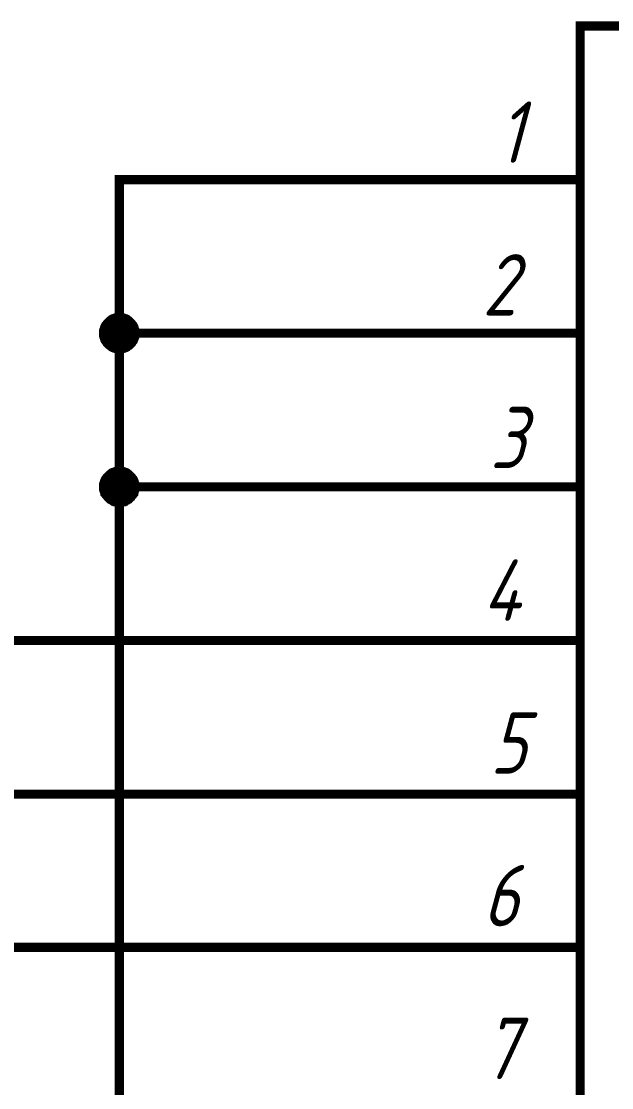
# Model space of a CAD drawing. Extents: x 260 to 1101, y 70 to 664.
# Drawn here: x 460.95 to 480.17, y 562.23 to 596.94 of the extents above; entities that cross this region are included whole.
import ezdxf

# ---------------------------------------------------------------- set-up
doc = ezdxf.new("R2010")
doc.units = 0
doc.header["$MEASUREMENT"] = 0
doc.layers.add('Sheet', color=255, linetype='CONTINUOUS')
doc.styles.add('GOST type A0', font='', dxfattribs={"oblique": 15, "height": 3.5})
doc.styles.get('GOST type A0').set_extended_font_data('GOST type A')

msp = doc.modelspace()

# ---------------------------------------------------------------- linework, layer by layer
at = {"layer": 'Sheet', "const_width": 0.3}
msp.add_lwpolyline([(479.142, 596.791), (506.627, 596.791), (506.627, 551.791), (479.142, 551.791), (479.142, 596.791)], close=True, dxfattribs=at)
at = {"layer": 'Sheet'}
for points, const_width in [([(476.642, 591.789), (464.142, 591.789), (464.142, 586.788), (476.642, 586.788)], 0.3), ([(479.142, 591.789), (476.642, 591.789)], 0.3), ([(414.157, 589.289), (449.158, 589.289), (449.158, 576.784), (476.642, 576.784)], 0.3), ([(463.63, 586.788), (463.63, 586.819), (463.63, 586.834), (463.63, 586.865), (463.645, 586.896), (463.645, 586.912), (463.661, 586.943), (463.661, 586.958), (463.676, 586.99), (463.676, 587.005), (463.692, 587.036), (463.707, 587.052), (463.723, 587.067), (463.738, 587.098), (463.754, 587.114), (463.77, 587.129), (463.785, 587.145), (463.801, 587.16), (463.816, 587.176), (463.832, 587.191), (463.863, 587.207), (463.878, 587.223), (463.894, 587.238), (463.925, 587.254), (463.94, 587.254), (463.971, 587.269), (463.987, 587.269), (464.018, 587.285), (464.034, 587.285), (464.065, 587.3), (464.096, 587.3), (464.111, 587.3), (464.142, 587.3)], 0.3), ([(463.63, 586.788), (463.63, 586.819), (463.63, 586.834), (463.63, 586.865), (463.645, 586.896), (463.645, 586.912), (463.661, 586.943), (463.661, 586.958), (463.676, 586.99), (463.676, 587.005), (463.692, 587.036), (463.707, 587.052), (463.723, 587.067), (463.738, 587.098), (463.754, 587.114), (463.77, 587.129), (463.785, 587.145), (463.801, 587.16), (463.816, 587.176), (463.832, 587.191), (463.863, 587.207), (463.878, 587.223), (463.894, 587.238), (463.925, 587.254), (463.94, 587.254), (463.971, 587.269), (463.987, 587.269), (464.018, 587.285), (464.034, 587.285), (464.065, 587.3), (464.096, 587.3), (464.111, 587.3), (464.142, 587.3)], 0.3), ([(463.63, 586.788), (463.63, 586.819), (463.63, 586.834), (463.63, 586.865), (463.645, 586.896), (463.645, 586.912), (463.661, 586.943), (463.661, 586.958), (463.676, 586.99), (463.676, 587.005), (463.692, 587.036), (463.707, 587.052), (463.723, 587.067), (463.738, 587.098), (463.754, 587.114), (463.77, 587.129), (463.785, 587.145), (463.801, 587.16), (463.816, 587.176), (463.832, 587.191), (463.863, 587.207), (463.878, 587.223), (463.894, 587.238), (463.925, 587.254), (463.94, 587.254), (463.971, 587.269), (463.987, 587.269), (464.018, 587.285), (464.034, 587.285), (464.065, 587.3), (464.096, 587.3), (464.111, 587.3), (464.142, 587.3)], 0.3), ([(463.63, 586.788), (463.63, 586.819), (463.63, 586.834), (463.63, 586.865), (463.645, 586.896), (463.645, 586.912), (463.661, 586.943), (463.661, 586.958), (463.676, 586.99), (463.676, 587.005), (463.692, 587.036), (463.707, 587.052), (463.723, 587.067), (463.738, 587.098), (463.754, 587.114), (463.77, 587.129), (463.785, 587.145), (463.801, 587.16), (463.816, 587.176), (463.832, 587.191), (463.863, 587.207), (463.878, 587.223), (463.894, 587.238), (463.925, 587.254), (463.94, 587.254), (463.971, 587.269), (463.987, 587.269), (464.018, 587.285), (464.034, 587.285), (464.065, 587.3), (464.096, 587.3), (464.111, 587.3), (464.142, 587.3)], 0.3), ([(464.142, 587.3), (464.142, 587.3)], 0.3), ([(464.142, 587.3), (464.173, 587.3), (464.189, 587.3), (464.22, 587.3), (464.251, 587.285), (464.266, 587.285), (464.298, 587.269), (464.313, 587.269), (464.344, 587.254), (464.36, 587.254), (464.391, 587.238), (464.406, 587.223), (464.422, 587.207), (464.453, 587.191), (464.468, 587.176), (464.484, 587.16), (464.499, 587.145), (464.515, 587.129), (464.53, 587.114), (464.546, 587.098), (464.561, 587.067), (464.577, 587.052), (464.593, 587.036), (464.608, 587.005), (464.608, 586.99), (464.624, 586.958), (464.624, 586.943), (464.639, 586.912), (464.639, 586.896), (464.655, 586.865), (464.655, 586.834), (464.655, 586.819), (464.655, 586.788)], 0.3), ([(464.142, 587.3), (464.142, 587.3)], 0.3), ([(464.142, 587.3), (464.173, 587.3), (464.189, 587.3), (464.22, 587.3), (464.251, 587.285), (464.266, 587.285), (464.298, 587.269), (464.313, 587.269), (464.344, 587.254), (464.36, 587.254), (464.391, 587.238), (464.406, 587.223), (464.422, 587.207), (464.453, 587.191), (464.468, 587.176), (464.484, 587.16), (464.499, 587.145), (464.515, 587.129), (464.53, 587.114), (464.546, 587.098), (464.561, 587.067), (464.577, 587.052), (464.593, 587.036), (464.608, 587.005), (464.608, 586.99), (464.624, 586.958), (464.624, 586.943), (464.639, 586.912), (464.639, 586.896), (464.655, 586.865), (464.655, 586.834), (464.655, 586.819), (464.655, 586.788)], 0.3), ([(464.142, 587.3), (464.142, 587.3)], 0.3), ([(464.142, 587.3), (464.173, 587.3), (464.189, 587.3), (464.22, 587.3), (464.251, 587.285), (464.266, 587.285), (464.298, 587.269), (464.313, 587.269), (464.344, 587.254), (464.36, 587.254), (464.391, 587.238), (464.406, 587.223), (464.422, 587.207), (464.453, 587.191), (464.468, 587.176), (464.484, 587.16), (464.499, 587.145), (464.515, 587.129), (464.53, 587.114), (464.546, 587.098), (464.561, 587.067), (464.577, 587.052), (464.593, 587.036), (464.608, 587.005), (464.608, 586.99), (464.624, 586.958), (464.624, 586.943), (464.639, 586.912), (464.639, 586.896), (464.655, 586.865), (464.655, 586.834), (464.655, 586.819), (464.655, 586.788)], 0.3), ([(464.142, 587.3), (464.142, 587.3)], 0.3), ([(464.142, 587.3), (464.173, 587.3), (464.189, 587.3), (464.22, 587.3), (464.251, 587.285), (464.266, 587.285), (464.298, 587.269), (464.313, 587.269), (464.344, 587.254), (464.36, 587.254), (464.391, 587.238), (464.406, 587.223), (464.422, 587.207), (464.453, 587.191), (464.468, 587.176), (464.484, 587.16), (464.499, 587.145), (464.515, 587.129), (464.53, 587.114), (464.546, 587.098), (464.561, 587.067), (464.577, 587.052), (464.593, 587.036), (464.608, 587.005), (464.608, 586.99), (464.624, 586.958), (464.624, 586.943), (464.639, 586.912), (464.639, 586.896), (464.655, 586.865), (464.655, 586.834), (464.655, 586.819), (464.655, 586.788)], 0.3), ([(463.63, 586.788), (463.63, 586.819), (463.63, 586.834), (463.63, 586.865), (463.645, 586.896), (463.645, 586.912), (463.661, 586.943), (463.661, 586.958), (463.676, 586.99), (463.676, 587.005), (463.692, 587.036), (463.707, 587.052), (463.723, 587.067), (463.738, 587.098), (463.754, 587.114), (463.77, 587.129), (463.785, 587.145), (463.801, 587.16), (463.816, 587.176), (463.832, 587.191), (463.863, 587.207), (463.878, 587.223), (463.894, 587.238), (463.925, 587.254), (463.94, 587.254), (463.971, 587.269), (463.987, 587.269), (464.018, 587.285), (464.034, 587.285), (464.065, 587.3), (464.096, 587.3), (464.111, 587.3), (464.142, 587.3)], 0.0991), ([(463.63, 586.788), (463.63, 586.819), (463.63, 586.834), (463.63, 586.865), (463.645, 586.896), (463.645, 586.912), (463.661, 586.943), (463.661, 586.958), (463.676, 586.99), (463.676, 587.005), (463.692, 587.036), (463.707, 587.052), (463.723, 587.067), (463.738, 587.098), (463.754, 587.114), (463.77, 587.129), (463.785, 587.145), (463.801, 587.16), (463.816, 587.176), (463.832, 587.191), (463.863, 587.207), (463.878, 587.223), (463.894, 587.238), (463.925, 587.254), (463.94, 587.254), (463.971, 587.269), (463.987, 587.269), (464.018, 587.285), (464.034, 587.285), (464.065, 587.3), (464.096, 587.3), (464.111, 587.3), (464.142, 587.3)], 0.0991), ([(463.63, 586.788), (463.63, 586.819), (463.63, 586.834), (463.63, 586.865), (463.645, 586.896), (463.645, 586.912), (463.661, 586.943), (463.661, 586.958), (463.676, 586.99), (463.676, 587.005), (463.692, 587.036), (463.707, 587.052), (463.723, 587.067), (463.738, 587.098), (463.754, 587.114), (463.77, 587.129), (463.785, 587.145), (463.801, 587.16), (463.816, 587.176), (463.832, 587.191), (463.863, 587.207), (463.878, 587.223), (463.894, 587.238), (463.925, 587.254), (463.94, 587.254), (463.971, 587.269), (463.987, 587.269), (464.018, 587.285), (464.034, 587.285), (464.065, 587.3), (464.096, 587.3), (464.111, 587.3), (464.142, 587.3)], 0.0991), ([(463.63, 586.788), (463.63, 586.819), (463.63, 586.834), (463.63, 586.865), (463.645, 586.896), (463.645, 586.912), (463.661, 586.943), (463.661, 586.958), (463.676, 586.99), (463.676, 587.005), (463.692, 587.036), (463.707, 587.052), (463.723, 587.067), (463.738, 587.098), (463.754, 587.114), (463.77, 587.129), (463.785, 587.145), (463.801, 587.16), (463.816, 587.176), (463.832, 587.191), (463.863, 587.207), (463.878, 587.223), (463.894, 587.238), (463.925, 587.254), (463.94, 587.254), (463.971, 587.269), (463.987, 587.269), (464.018, 587.285), (464.034, 587.285), (464.065, 587.3), (464.096, 587.3), (464.111, 587.3), (464.142, 587.3)], 0.0991), ([(464.142, 587.3), (464.142, 587.3)], 0.0991), ([(464.142, 587.3), (464.173, 587.3), (464.189, 587.3), (464.22, 587.3), (464.251, 587.285), (464.266, 587.285), (464.298, 587.269), (464.313, 587.269), (464.344, 587.254), (464.36, 587.254), (464.391, 587.238), (464.406, 587.223), (464.422, 587.207), (464.453, 587.191), (464.468, 587.176), (464.484, 587.16), (464.499, 587.145), (464.515, 587.129), (464.53, 587.114), (464.546, 587.098), (464.561, 587.067), (464.577, 587.052), (464.593, 587.036), (464.608, 587.005), (464.608, 586.99), (464.624, 586.958), (464.624, 586.943), (464.639, 586.912), (464.639, 586.896), (464.655, 586.865), (464.655, 586.834), (464.655, 586.819), (464.655, 586.788)], 0.0991), ([(464.142, 587.3), (464.142, 587.3)], 0.0991), ([(464.142, 587.3), (464.173, 587.3), (464.189, 587.3), (464.22, 587.3), (464.251, 587.285), (464.266, 587.285), (464.298, 587.269), (464.313, 587.269), (464.344, 587.254), (464.36, 587.254), (464.391, 587.238), (464.406, 587.223), (464.422, 587.207), (464.453, 587.191), (464.468, 587.176), (464.484, 587.16), (464.499, 587.145), (464.515, 587.129), (464.53, 587.114), (464.546, 587.098), (464.561, 587.067), (464.577, 587.052), (464.593, 587.036), (464.608, 587.005), (464.608, 586.99), (464.624, 586.958), (464.624, 586.943), (464.639, 586.912), (464.639, 586.896), (464.655, 586.865), (464.655, 586.834), (464.655, 586.819), (464.655, 586.788)], 0.0991), ([(464.142, 587.3), (464.142, 587.3)], 0.0991), ([(464.142, 587.3), (464.173, 587.3), (464.189, 587.3), (464.22, 587.3), (464.251, 587.285), (464.266, 587.285), (464.298, 587.269), (464.313, 587.269), (464.344, 587.254), (464.36, 587.254), (464.391, 587.238), (464.406, 587.223), (464.422, 587.207), (464.453, 587.191), (464.468, 587.176), (464.484, 587.16), (464.499, 587.145), (464.515, 587.129), (464.53, 587.114), (464.546, 587.098), (464.561, 587.067), (464.577, 587.052), (464.593, 587.036), (464.608, 587.005), (464.608, 586.99), (464.624, 586.958), (464.624, 586.943), (464.639, 586.912), (464.639, 586.896), (464.655, 586.865), (464.655, 586.834), (464.655, 586.819), (464.655, 586.788)], 0.0991), ([(464.142, 587.3), (464.142, 587.3)], 0.0991), ([(464.142, 587.3), (464.173, 587.3), (464.189, 587.3), (464.22, 587.3), (464.251, 587.285), (464.266, 587.285), (464.298, 587.269), (464.313, 587.269), (464.344, 587.254), (464.36, 587.254), (464.391, 587.238), (464.406, 587.223), (464.422, 587.207), (464.453, 587.191), (464.468, 587.176), (464.484, 587.16), (464.499, 587.145), (464.515, 587.129), (464.53, 587.114), (464.546, 587.098), (464.561, 587.067), (464.577, 587.052), (464.593, 587.036), (464.608, 587.005), (464.608, 586.99), (464.624, 586.958), (464.624, 586.943), (464.639, 586.912), (464.639, 586.896), (464.655, 586.865), (464.655, 586.834), (464.655, 586.819), (464.655, 586.788)], 0.0991), ([(464.142, 586.275), (464.111, 586.275), (464.096, 586.275), (464.065, 586.275), (464.034, 586.291), (464.018, 586.291), (463.987, 586.306), (463.971, 586.306), (463.94, 586.322), (463.925, 586.322), (463.894, 586.337), (463.878, 586.353), (463.863, 586.368), (463.832, 586.384), (463.816, 586.399), (463.801, 586.415), (463.785, 586.43), (463.77, 586.446), (463.754, 586.461), (463.738, 586.477), (463.723, 586.508), (463.707, 586.524), (463.692, 586.539), (463.676, 586.57), (463.676, 586.586), (463.661, 586.617), (463.661, 586.632), (463.645, 586.663), (463.645, 586.679), (463.63, 586.71), (463.63, 586.741), (463.63, 586.757), (463.63, 586.788)], 0.3), ([(463.63, 586.788), (463.63, 586.788)], 0.3), ([(464.142, 586.275), (464.111, 586.275), (464.096, 586.275), (464.065, 586.275), (464.034, 586.291), (464.018, 586.291), (463.987, 586.306), (463.971, 586.306), (463.94, 586.322), (463.925, 586.322), (463.894, 586.337), (463.878, 586.353), (463.863, 586.368), (463.832, 586.384), (463.816, 586.399), (463.801, 586.415), (463.785, 586.43), (463.77, 586.446), (463.754, 586.461), (463.738, 586.477), (463.723, 586.508), (463.707, 586.524), (463.692, 586.539), (463.676, 586.57), (463.676, 586.586), (463.661, 586.617), (463.661, 586.632), (463.645, 586.663), (463.645, 586.679), (463.63, 586.71), (463.63, 586.741), (463.63, 586.757), (463.63, 586.788)], 0.3), ([(463.63, 586.788), (463.63, 586.788)], 0.3), ([(464.142, 586.275), (464.111, 586.275), (464.096, 586.275), (464.065, 586.275), (464.034, 586.291), (464.018, 586.291), (463.987, 586.306), (463.971, 586.306), (463.94, 586.322), (463.925, 586.322), (463.894, 586.337), (463.878, 586.353), (463.863, 586.368), (463.832, 586.384), (463.816, 586.399), (463.801, 586.415), (463.785, 586.43), (463.77, 586.446), (463.754, 586.461), (463.738, 586.477), (463.723, 586.508), (463.707, 586.524), (463.692, 586.539), (463.676, 586.57), (463.676, 586.586), (463.661, 586.617), (463.661, 586.632), (463.645, 586.663), (463.645, 586.679), (463.63, 586.71), (463.63, 586.741), (463.63, 586.757), (463.63, 586.788)], 0.3), ([(463.63, 586.788), (463.63, 586.788)], 0.3), ([(464.142, 586.275), (464.111, 586.275), (464.096, 586.275), (464.065, 586.275), (464.034, 586.291), (464.018, 586.291), (463.987, 586.306), (463.971, 586.306), (463.94, 586.322), (463.925, 586.322), (463.894, 586.337), (463.878, 586.353), (463.863, 586.368), (463.832, 586.384), (463.816, 586.399), (463.801, 586.415), (463.785, 586.43), (463.77, 586.446), (463.754, 586.461), (463.738, 586.477), (463.723, 586.508), (463.707, 586.524), (463.692, 586.539), (463.676, 586.57), (463.676, 586.586), (463.661, 586.617), (463.661, 586.632), (463.645, 586.663), (463.645, 586.679), (463.63, 586.71), (463.63, 586.741), (463.63, 586.757), (463.63, 586.788)], 0.3), ([(463.63, 586.788), (463.63, 586.788)], 0.3), ([(464.142, 586.275), (464.111, 586.275), (464.096, 586.275), (464.065, 586.275), (464.034, 586.291), (464.018, 586.291), (463.987, 586.306), (463.971, 586.306), (463.94, 586.322), (463.925, 586.322), (463.894, 586.337), (463.878, 586.353), (463.863, 586.368), (463.832, 586.384), (463.816, 586.399), (463.801, 586.415), (463.785, 586.43), (463.77, 586.446), (463.754, 586.461), (463.738, 586.477), (463.723, 586.508), (463.707, 586.524), (463.692, 586.539), (463.676, 586.57), (463.676, 586.586), (463.661, 586.617), (463.661, 586.632), (463.645, 586.663), (463.645, 586.679), (463.63, 586.71), (463.63, 586.741), (463.63, 586.757), (463.63, 586.788)], 0.0991), ([(463.63, 586.788), (463.63, 586.788)], 0.0991), ([(464.142, 586.275), (464.111, 586.275), (464.096, 586.275), (464.065, 586.275), (464.034, 586.291), (464.018, 586.291), (463.987, 586.306), (463.971, 586.306), (463.94, 586.322), (463.925, 586.322), (463.894, 586.337), (463.878, 586.353), (463.863, 586.368), (463.832, 586.384), (463.816, 586.399), (463.801, 586.415), (463.785, 586.43), (463.77, 586.446), (463.754, 586.461), (463.738, 586.477), (463.723, 586.508), (463.707, 586.524), (463.692, 586.539), (463.676, 586.57), (463.676, 586.586), (463.661, 586.617), (463.661, 586.632), (463.645, 586.663), (463.645, 586.679), (463.63, 586.71), (463.63, 586.741), (463.63, 586.757), (463.63, 586.788)], 0.0991), ([(463.63, 586.788), (463.63, 586.788)], 0.0991), ([(464.142, 586.275), (464.111, 586.275), (464.096, 586.275), (464.065, 586.275), (464.034, 586.291), (464.018, 586.291), (463.987, 586.306), (463.971, 586.306), (463.94, 586.322), (463.925, 586.322), (463.894, 586.337), (463.878, 586.353), (463.863, 586.368), (463.832, 586.384), (463.816, 586.399), (463.801, 586.415), (463.785, 586.43), (463.77, 586.446), (463.754, 586.461), (463.738, 586.477), (463.723, 586.508), (463.707, 586.524), (463.692, 586.539), (463.676, 586.57), (463.676, 586.586), (463.661, 586.617), (463.661, 586.632), (463.645, 586.663), (463.645, 586.679), (463.63, 586.71), (463.63, 586.741), (463.63, 586.757), (463.63, 586.788)], 0.0991), ([(463.63, 586.788), (463.63, 586.788)], 0.0991), ([(464.142, 586.275), (464.111, 586.275), (464.096, 586.275), (464.065, 586.275), (464.034, 586.291), (464.018, 586.291), (463.987, 586.306), (463.971, 586.306), (463.94, 586.322), (463.925, 586.322), (463.894, 586.337), (463.878, 586.353), (463.863, 586.368), (463.832, 586.384), (463.816, 586.399), (463.801, 586.415), (463.785, 586.43), (463.77, 586.446), (463.754, 586.461), (463.738, 586.477), (463.723, 586.508), (463.707, 586.524), (463.692, 586.539), (463.676, 586.57), (463.676, 586.586), (463.661, 586.617), (463.661, 586.632), (463.645, 586.663), (463.645, 586.679), (463.63, 586.71), (463.63, 586.741), (463.63, 586.757), (463.63, 586.788)], 0.0991), ([(463.63, 586.788), (463.63, 586.788)], 0.0991), ([(464.655, 586.788), (464.655, 586.757), (464.655, 586.741), (464.655, 586.71), (464.639, 586.679), (464.639, 586.663), (464.624, 586.632), (464.624, 586.617), (464.608, 586.586), (464.608, 586.57), (464.593, 586.539), (464.577, 586.524), (464.561, 586.508), (464.546, 586.477), (464.53, 586.461), (464.515, 586.446), (464.499, 586.43), (464.484, 586.415), (464.468, 586.399), (464.453, 586.384), (464.422, 586.368), (464.406, 586.353), (464.391, 586.337), (464.36, 586.322), (464.344, 586.322), (464.313, 586.306), (464.298, 586.306), (464.266, 586.291), (464.251, 586.291), (464.22, 586.275), (464.189, 586.275), (464.173, 586.275), (464.142, 586.275)], 0.3), ([(464.142, 581.786), (464.142, 586.788)], 0.3), ([(464.655, 586.788), (464.655, 586.757), (464.655, 586.741), (464.655, 586.71), (464.639, 586.679), (464.639, 586.663), (464.624, 586.632), (464.624, 586.617), (464.608, 586.586), (464.608, 586.57), (464.593, 586.539), (464.577, 586.524), (464.561, 586.508), (464.546, 586.477), (464.53, 586.461), (464.515, 586.446), (464.499, 586.43), (464.484, 586.415), (464.468, 586.399), (464.453, 586.384), (464.422, 586.368), (464.406, 586.353), (464.391, 586.337), (464.36, 586.322), (464.344, 586.322), (464.313, 586.306), (464.298, 586.306), (464.266, 586.291), (464.251, 586.291), (464.22, 586.275), (464.189, 586.275), (464.173, 586.275), (464.142, 586.275)], 0.3), ([(464.655, 586.788), (464.655, 586.757), (464.655, 586.741), (464.655, 586.71), (464.639, 586.679), (464.639, 586.663), (464.624, 586.632), (464.624, 586.617), (464.608, 586.586), (464.608, 586.57), (464.593, 586.539), (464.577, 586.524), (464.561, 586.508), (464.546, 586.477), (464.53, 586.461), (464.515, 586.446), (464.499, 586.43), (464.484, 586.415), (464.468, 586.399), (464.453, 586.384), (464.422, 586.368), (464.406, 586.353), (464.391, 586.337), (464.36, 586.322), (464.344, 586.322), (464.313, 586.306), (464.298, 586.306), (464.266, 586.291), (464.251, 586.291), (464.22, 586.275), (464.189, 586.275), (464.173, 586.275), (464.142, 586.275)], 0.3), ([(464.655, 586.788), (464.655, 586.757), (464.655, 586.741), (464.655, 586.71), (464.639, 586.679), (464.639, 586.663), (464.624, 586.632), (464.624, 586.617), (464.608, 586.586), (464.608, 586.57), (464.593, 586.539), (464.577, 586.524), (464.561, 586.508), (464.546, 586.477), (464.53, 586.461), (464.515, 586.446), (464.499, 586.43), (464.484, 586.415), (464.468, 586.399), (464.453, 586.384), (464.422, 586.368), (464.406, 586.353), (464.391, 586.337), (464.36, 586.322), (464.344, 586.322), (464.313, 586.306), (464.298, 586.306), (464.266, 586.291), (464.251, 586.291), (464.22, 586.275), (464.189, 586.275), (464.173, 586.275), (464.142, 586.275)], 0.3), ([(464.655, 586.788), (464.655, 586.757), (464.655, 586.741), (464.655, 586.71), (464.639, 586.679), (464.639, 586.663), (464.624, 586.632), (464.624, 586.617), (464.608, 586.586), (464.608, 586.57), (464.593, 586.539), (464.577, 586.524), (464.561, 586.508), (464.546, 586.477), (464.53, 586.461), (464.515, 586.446), (464.499, 586.43), (464.484, 586.415), (464.468, 586.399), (464.453, 586.384), (464.422, 586.368), (464.406, 586.353), (464.391, 586.337), (464.36, 586.322), (464.344, 586.322), (464.313, 586.306), (464.298, 586.306), (464.266, 586.291), (464.251, 586.291), (464.22, 586.275), (464.189, 586.275), (464.173, 586.275), (464.142, 586.275)], 0.0991), ([(464.655, 586.788), (464.655, 586.757), (464.655, 586.741), (464.655, 586.71), (464.639, 586.679), (464.639, 586.663), (464.624, 586.632), (464.624, 586.617), (464.608, 586.586), (464.608, 586.57), (464.593, 586.539), (464.577, 586.524), (464.561, 586.508), (464.546, 586.477), (464.53, 586.461), (464.515, 586.446), (464.499, 586.43), (464.484, 586.415), (464.468, 586.399), (464.453, 586.384), (464.422, 586.368), (464.406, 586.353), (464.391, 586.337), (464.36, 586.322), (464.344, 586.322), (464.313, 586.306), (464.298, 586.306), (464.266, 586.291), (464.251, 586.291), (464.22, 586.275), (464.189, 586.275), (464.173, 586.275), (464.142, 586.275)], 0.0991), ([(464.655, 586.788), (464.655, 586.757), (464.655, 586.741), (464.655, 586.71), (464.639, 586.679), (464.639, 586.663), (464.624, 586.632), (464.624, 586.617), (464.608, 586.586), (464.608, 586.57), (464.593, 586.539), (464.577, 586.524), (464.561, 586.508), (464.546, 586.477), (464.53, 586.461), (464.515, 586.446), (464.499, 586.43), (464.484, 586.415), (464.468, 586.399), (464.453, 586.384), (464.422, 586.368), (464.406, 586.353), (464.391, 586.337), (464.36, 586.322), (464.344, 586.322), (464.313, 586.306), (464.298, 586.306), (464.266, 586.291), (464.251, 586.291), (464.22, 586.275), (464.189, 586.275), (464.173, 586.275), (464.142, 586.275)], 0.0991), ([(464.655, 586.788), (464.655, 586.757), (464.655, 586.741), (464.655, 586.71), (464.639, 586.679), (464.639, 586.663), (464.624, 586.632), (464.624, 586.617), (464.608, 586.586), (464.608, 586.57), (464.593, 586.539), (464.577, 586.524), (464.561, 586.508), (464.546, 586.477), (464.53, 586.461), (464.515, 586.446), (464.499, 586.43), (464.484, 586.415), (464.468, 586.399), (464.453, 586.384), (464.422, 586.368), (464.406, 586.353), (464.391, 586.337), (464.36, 586.322), (464.344, 586.322), (464.313, 586.306), (464.298, 586.306), (464.266, 586.291), (464.251, 586.291), (464.22, 586.275), (464.189, 586.275), (464.173, 586.275), (464.142, 586.275)], 0.0991), ([(464.655, 586.788), (464.655, 586.788), (464.655, 586.788), (464.655, 586.788), (464.655, 586.788), (464.655, 586.788), (464.655, 586.788), (464.655, 586.788), (464.655, 586.788), (464.655, 586.788), (464.655, 586.788), (464.655, 586.788), (464.655, 586.788), (464.655, 586.788), (464.655, 586.788), (464.655, 586.788), (464.655, 586.788), (464.655, 586.788), (464.655, 586.788), (464.655, 586.788), (464.655, 586.788), (464.655, 586.788), (464.655, 586.788), (464.655, 586.788), (464.655, 586.788), (464.655, 586.788), (464.655, 586.788), (464.655, 586.788), (464.655, 586.788), (464.655, 586.788), (464.655, 586.788), (464.655, 586.788), (464.655, 586.788)], 0.3), ([(464.655, 586.788), (464.655, 586.788)], 0.3), ([(464.655, 586.788), (464.655, 586.788), (464.655, 586.788), (464.655, 586.788), (464.655, 586.788), (464.655, 586.788), (464.655, 586.788), (464.655, 586.788), (464.655, 586.788), (464.655, 586.788), (464.655, 586.788), (464.655, 586.788), (464.655, 586.788), (464.655, 586.788), (464.655, 586.788), (464.655, 586.788), (464.655, 586.788), (464.655, 586.788), (464.655, 586.788), (464.655, 586.788), (464.655, 586.788), (464.655, 586.788), (464.655, 586.788), (464.655, 586.788), (464.655, 586.788), (464.655, 586.788), (464.655, 586.788), (464.655, 586.788), (464.655, 586.788), (464.655, 586.788), (464.655, 586.788), (464.655, 586.788), (464.655, 586.788)], 0.3), ([(464.655, 586.788), (464.655, 586.788)], 0.3), ([(464.655, 586.788), (464.655, 586.788), (464.655, 586.788), (464.655, 586.788), (464.655, 586.788), (464.655, 586.788), (464.655, 586.788), (464.655, 586.788), (464.655, 586.788), (464.655, 586.788), (464.655, 586.788), (464.655, 586.788), (464.655, 586.788), (464.655, 586.788), (464.655, 586.788), (464.655, 586.788), (464.655, 586.788), (464.655, 586.788), (464.655, 586.788), (464.655, 586.788), (464.655, 586.788), (464.655, 586.788), (464.655, 586.788), (464.655, 586.788), (464.655, 586.788), (464.655, 586.788), (464.655, 586.788), (464.655, 586.788), (464.655, 586.788), (464.655, 586.788), (464.655, 586.788), (464.655, 586.788), (464.655, 586.788)], 0.3), ([(464.655, 586.788), (464.655, 586.788)], 0.3), ([(464.655, 586.788), (464.655, 586.788), (464.655, 586.788), (464.655, 586.788), (464.655, 586.788), (464.655, 586.788), (464.655, 586.788), (464.655, 586.788), (464.655, 586.788), (464.655, 586.788), (464.655, 586.788), (464.655, 586.788), (464.655, 586.788), (464.655, 586.788), (464.655, 586.788), (464.655, 586.788), (464.655, 586.788), (464.655, 586.788), (464.655, 586.788), (464.655, 586.788), (464.655, 586.788), (464.655, 586.788), (464.655, 586.788), (464.655, 586.788), (464.655, 586.788), (464.655, 586.788), (464.655, 586.788), (464.655, 586.788), (464.655, 586.788), (464.655, 586.788), (464.655, 586.788), (464.655, 586.788), (464.655, 586.788)], 0.3), ([(464.655, 586.788), (464.655, 586.788)], 0.3), ([(464.655, 586.788), (464.655, 586.788), (464.655, 586.788), (464.655, 586.788), (464.655, 586.788), (464.655, 586.788), (464.655, 586.788), (464.655, 586.788), (464.655, 586.788), (464.655, 586.788), (464.655, 586.788), (464.655, 586.788), (464.655, 586.788), (464.655, 586.788), (464.655, 586.788), (464.655, 586.788), (464.655, 586.788), (464.655, 586.788), (464.655, 586.788), (464.655, 586.788), (464.655, 586.788), (464.655, 586.788), (464.655, 586.788), (464.655, 586.788), (464.655, 586.788), (464.655, 586.788), (464.655, 586.788), (464.655, 586.788), (464.655, 586.788), (464.655, 586.788), (464.655, 586.788), (464.655, 586.788), (464.655, 586.788)], 0.0991), ([(464.655, 586.788), (464.655, 586.788)], 0.0991), ([(464.655, 586.788), (464.655, 586.788), (464.655, 586.788), (464.655, 586.788), (464.655, 586.788), (464.655, 586.788), (464.655, 586.788), (464.655, 586.788), (464.655, 586.788), (464.655, 586.788), (464.655, 586.788), (464.655, 586.788), (464.655, 586.788), (464.655, 586.788), (464.655, 586.788), (464.655, 586.788), (464.655, 586.788), (464.655, 586.788), (464.655, 586.788), (464.655, 586.788), (464.655, 586.788), (464.655, 586.788), (464.655, 586.788), (464.655, 586.788), (464.655, 586.788), (464.655, 586.788), (464.655, 586.788), (464.655, 586.788), (464.655, 586.788), (464.655, 586.788), (464.655, 586.788), (464.655, 586.788), (464.655, 586.788)], 0.0991), ([(464.655, 586.788), (464.655, 586.788)], 0.0991), ([(464.655, 586.788), (464.655, 586.788), (464.655, 586.788), (464.655, 586.788), (464.655, 586.788), (464.655, 586.788), (464.655, 586.788), (464.655, 586.788), (464.655, 586.788), (464.655, 586.788), (464.655, 586.788), (464.655, 586.788), (464.655, 586.788), (464.655, 586.788), (464.655, 586.788), (464.655, 586.788), (464.655, 586.788), (464.655, 586.788), (464.655, 586.788), (464.655, 586.788), (464.655, 586.788), (464.655, 586.788), (464.655, 586.788), (464.655, 586.788), (464.655, 586.788), (464.655, 586.788), (464.655, 586.788), (464.655, 586.788), (464.655, 586.788), (464.655, 586.788), (464.655, 586.788), (464.655, 586.788), (464.655, 586.788)], 0.0991), ([(464.655, 586.788), (464.655, 586.788)], 0.0991), ([(464.655, 586.788), (464.655, 586.788), (464.655, 586.788), (464.655, 586.788), (464.655, 586.788), (464.655, 586.788), (464.655, 586.788), (464.655, 586.788), (464.655, 586.788), (464.655, 586.788), (464.655, 586.788), (464.655, 586.788), (464.655, 586.788), (464.655, 586.788), (464.655, 586.788), (464.655, 586.788), (464.655, 586.788), (464.655, 586.788), (464.655, 586.788), (464.655, 586.788), (464.655, 586.788), (464.655, 586.788), (464.655, 586.788), (464.655, 586.788), (464.655, 586.788), (464.655, 586.788), (464.655, 586.788), (464.655, 586.788), (464.655, 586.788), (464.655, 586.788), (464.655, 586.788), (464.655, 586.788), (464.655, 586.788)], 0.0991), ([(464.655, 586.788), (464.655, 586.788)], 0.0991), ([(479.142, 586.788), (476.642, 586.788)], 0.3), ([(414.157, 584.287), (444.158, 584.287), (444.158, 571.782), (476.642, 571.782)], 0.3), ([(463.63, 581.786), (463.63, 581.817), (463.63, 581.832), (463.63, 581.864), (463.645, 581.895), (463.645, 581.91), (463.661, 581.941), (463.661, 581.957), (463.676, 581.988), (463.676, 582.003), (463.692, 582.034), (463.707, 582.05), (463.723, 582.065), (463.738, 582.097), (463.754, 582.112), (463.77, 582.128), (463.785, 582.143), (463.801, 582.159), (463.816, 582.174), (463.832, 582.19), (463.863, 582.205), (463.878, 582.221), (463.894, 582.236), (463.925, 582.252), (463.94, 582.252), (463.971, 582.267), (463.987, 582.267), (464.018, 582.283), (464.034, 582.283), (464.065, 582.298), (464.096, 582.298), (464.111, 582.298), (464.142, 582.298)], 0.3), ([(463.63, 581.786), (463.63, 581.817), (463.63, 581.832), (463.63, 581.864), (463.645, 581.895), (463.645, 581.91), (463.661, 581.941), (463.661, 581.957), (463.676, 581.988), (463.676, 582.003), (463.692, 582.034), (463.707, 582.05), (463.723, 582.065), (463.738, 582.097), (463.754, 582.112), (463.77, 582.128), (463.785, 582.143), (463.801, 582.159), (463.816, 582.174), (463.832, 582.19), (463.863, 582.205), (463.878, 582.221), (463.894, 582.236), (463.925, 582.252), (463.94, 582.252), (463.971, 582.267), (463.987, 582.267), (464.018, 582.283), (464.034, 582.283), (464.065, 582.298), (464.096, 582.298), (464.111, 582.298), (464.142, 582.298)], 0.3), ([(463.63, 581.786), (463.63, 581.817), (463.63, 581.832), (463.63, 581.864), (463.645, 581.895), (463.645, 581.91), (463.661, 581.941), (463.661, 581.957), (463.676, 581.988), (463.676, 582.003), (463.692, 582.034), (463.707, 582.05), (463.723, 582.065), (463.738, 582.097), (463.754, 582.112), (463.77, 582.128), (463.785, 582.143), (463.801, 582.159), (463.816, 582.174), (463.832, 582.19), (463.863, 582.205), (463.878, 582.221), (463.894, 582.236), (463.925, 582.252), (463.94, 582.252), (463.971, 582.267), (463.987, 582.267), (464.018, 582.283), (464.034, 582.283), (464.065, 582.298), (464.096, 582.298), (464.111, 582.298), (464.142, 582.298)], 0.3), ([(463.63, 581.786), (463.63, 581.817), (463.63, 581.832), (463.63, 581.864), (463.645, 581.895), (463.645, 581.91), (463.661, 581.941), (463.661, 581.957), (463.676, 581.988), (463.676, 582.003), (463.692, 582.034), (463.707, 582.05), (463.723, 582.065), (463.738, 582.097), (463.754, 582.112), (463.77, 582.128), (463.785, 582.143), (463.801, 582.159), (463.816, 582.174), (463.832, 582.19), (463.863, 582.205), (463.878, 582.221), (463.894, 582.236), (463.925, 582.252), (463.94, 582.252), (463.971, 582.267), (463.987, 582.267), (464.018, 582.283), (464.034, 582.283), (464.065, 582.298), (464.096, 582.298), (464.111, 582.298), (464.142, 582.298)], 0.3), ([(463.63, 581.786), (463.63, 581.817), (463.63, 581.832), (463.63, 581.864), (463.645, 581.895), (463.645, 581.91), (463.661, 581.941), (463.661, 581.957), (463.676, 581.988), (463.676, 582.003), (463.692, 582.034), (463.707, 582.05), (463.723, 582.065), (463.738, 582.097), (463.754, 582.112), (463.77, 582.128), (463.785, 582.143), (463.801, 582.159), (463.816, 582.174), (463.832, 582.19), (463.863, 582.205), (463.878, 582.221), (463.894, 582.236), (463.925, 582.252), (463.94, 582.252), (463.971, 582.267), (463.987, 582.267), (464.018, 582.283), (464.034, 582.283), (464.065, 582.298), (464.096, 582.298), (464.111, 582.298), (464.142, 582.298)], 0.0991), ([(463.63, 581.786), (463.63, 581.817), (463.63, 581.832), (463.63, 581.864), (463.645, 581.895), (463.645, 581.91), (463.661, 581.941), (463.661, 581.957), (463.676, 581.988), (463.676, 582.003), (463.692, 582.034), (463.707, 582.05), (463.723, 582.065), (463.738, 582.097), (463.754, 582.112), (463.77, 582.128), (463.785, 582.143), (463.801, 582.159), (463.816, 582.174), (463.832, 582.19), (463.863, 582.205), (463.878, 582.221), (463.894, 582.236), (463.925, 582.252), (463.94, 582.252), (463.971, 582.267), (463.987, 582.267), (464.018, 582.283), (464.034, 582.283), (464.065, 582.298), (464.096, 582.298), (464.111, 582.298), (464.142, 582.298)], 0.0991), ([(463.63, 581.786), (463.63, 581.817), (463.63, 581.832), (463.63, 581.864), (463.645, 581.895), (463.645, 581.91), (463.661, 581.941), (463.661, 581.957), (463.676, 581.988), (463.676, 582.003), (463.692, 582.034), (463.707, 582.05), (463.723, 582.065), (463.738, 582.097), (463.754, 582.112), (463.77, 582.128), (463.785, 582.143), (463.801, 582.159), (463.816, 582.174), (463.832, 582.19), (463.863, 582.205), (463.878, 582.221), (463.894, 582.236), (463.925, 582.252), (463.94, 582.252), (463.971, 582.267), (463.987, 582.267), (464.018, 582.283), (464.034, 582.283), (464.065, 582.298), (464.096, 582.298), (464.111, 582.298), (464.142, 582.298)], 0.0991), ([(463.63, 581.786), (463.63, 581.817), (463.63, 581.832), (463.63, 581.864), (463.645, 581.895), (463.645, 581.91), (463.661, 581.941), (463.661, 581.957), (463.676, 581.988), (463.676, 582.003), (463.692, 582.034), (463.707, 582.05), (463.723, 582.065), (463.738, 582.097), (463.754, 582.112), (463.77, 582.128), (463.785, 582.143), (463.801, 582.159), (463.816, 582.174), (463.832, 582.19), (463.863, 582.205), (463.878, 582.221), (463.894, 582.236), (463.925, 582.252), (463.94, 582.252), (463.971, 582.267), (463.987, 582.267), (464.018, 582.283), (464.034, 582.283), (464.065, 582.298), (464.096, 582.298), (464.111, 582.298), (464.142, 582.298)], 0.0991), ([(464.142, 582.298), (464.142, 582.298)], 0.3), ([(464.142, 582.298), (464.173, 582.298), (464.189, 582.298), (464.22, 582.298), (464.251, 582.283), (464.266, 582.283), (464.298, 582.267), (464.313, 582.267), (464.344, 582.252), (464.36, 582.252), (464.391, 582.236), (464.406, 582.221), (464.422, 582.205), (464.453, 582.19), (464.468, 582.174), (464.484, 582.159), (464.499, 582.143), (464.515, 582.128), (464.53, 582.112), (464.546, 582.097), (464.561, 582.065), (464.577, 582.05), (464.593, 582.034), (464.608, 582.003), (464.608, 581.988), (464.624, 581.957), (464.624, 581.941), (464.639, 581.91), (464.639, 581.895), (464.655, 581.864), (464.655, 581.832), (464.655, 581.817), (464.655, 581.786)], 0.3), ([(464.142, 582.298), (464.142, 582.298)], 0.3), ([(464.142, 582.298), (464.173, 582.298), (464.189, 582.298), (464.22, 582.298), (464.251, 582.283), (464.266, 582.283), (464.298, 582.267), (464.313, 582.267), (464.344, 582.252), (464.36, 582.252), (464.391, 582.236), (464.406, 582.221), (464.422, 582.205), (464.453, 582.19), (464.468, 582.174), (464.484, 582.159), (464.499, 582.143), (464.515, 582.128), (464.53, 582.112), (464.546, 582.097), (464.561, 582.065), (464.577, 582.05), (464.593, 582.034), (464.608, 582.003), (464.608, 581.988), (464.624, 581.957), (464.624, 581.941), (464.639, 581.91), (464.639, 581.895), (464.655, 581.864), (464.655, 581.832), (464.655, 581.817), (464.655, 581.786)], 0.3), ([(464.142, 582.298), (464.142, 582.298)], 0.3), ([(464.142, 582.298), (464.173, 582.298), (464.189, 582.298), (464.22, 582.298), (464.251, 582.283), (464.266, 582.283), (464.298, 582.267), (464.313, 582.267), (464.344, 582.252), (464.36, 582.252), (464.391, 582.236), (464.406, 582.221), (464.422, 582.205), (464.453, 582.19), (464.468, 582.174), (464.484, 582.159), (464.499, 582.143), (464.515, 582.128), (464.53, 582.112), (464.546, 582.097), (464.561, 582.065), (464.577, 582.05), (464.593, 582.034), (464.608, 582.003), (464.608, 581.988), (464.624, 581.957), (464.624, 581.941), (464.639, 581.91), (464.639, 581.895), (464.655, 581.864), (464.655, 581.832), (464.655, 581.817), (464.655, 581.786)], 0.3), ([(464.142, 582.298), (464.142, 582.298)], 0.3), ([(464.142, 582.298), (464.173, 582.298), (464.189, 582.298), (464.22, 582.298), (464.251, 582.283), (464.266, 582.283), (464.298, 582.267), (464.313, 582.267), (464.344, 582.252), (464.36, 582.252), (464.391, 582.236), (464.406, 582.221), (464.422, 582.205), (464.453, 582.19), (464.468, 582.174), (464.484, 582.159), (464.499, 582.143), (464.515, 582.128), (464.53, 582.112), (464.546, 582.097), (464.561, 582.065), (464.577, 582.05), (464.593, 582.034), (464.608, 582.003), (464.608, 581.988), (464.624, 581.957), (464.624, 581.941), (464.639, 581.91), (464.639, 581.895), (464.655, 581.864), (464.655, 581.832), (464.655, 581.817), (464.655, 581.786)], 0.3), ([(464.142, 582.298), (464.142, 582.298)], 0.0991), ([(464.142, 582.298), (464.173, 582.298), (464.189, 582.298), (464.22, 582.298), (464.251, 582.283), (464.266, 582.283), (464.298, 582.267), (464.313, 582.267), (464.344, 582.252), (464.36, 582.252), (464.391, 582.236), (464.406, 582.221), (464.422, 582.205), (464.453, 582.19), (464.468, 582.174), (464.484, 582.159), (464.499, 582.143), (464.515, 582.128), (464.53, 582.112), (464.546, 582.097), (464.561, 582.065), (464.577, 582.05), (464.593, 582.034), (464.608, 582.003), (464.608, 581.988), (464.624, 581.957), (464.624, 581.941), (464.639, 581.91), (464.639, 581.895), (464.655, 581.864), (464.655, 581.832), (464.655, 581.817), (464.655, 581.786)], 0.0991), ([(464.142, 582.298), (464.142, 582.298)], 0.0991), ([(464.142, 582.298), (464.173, 582.298), (464.189, 582.298), (464.22, 582.298), (464.251, 582.283), (464.266, 582.283), (464.298, 582.267), (464.313, 582.267), (464.344, 582.252), (464.36, 582.252), (464.391, 582.236), (464.406, 582.221), (464.422, 582.205), (464.453, 582.19), (464.468, 582.174), (464.484, 582.159), (464.499, 582.143), (464.515, 582.128), (464.53, 582.112), (464.546, 582.097), (464.561, 582.065), (464.577, 582.05), (464.593, 582.034), (464.608, 582.003), (464.608, 581.988), (464.624, 581.957), (464.624, 581.941), (464.639, 581.91), (464.639, 581.895), (464.655, 581.864), (464.655, 581.832), (464.655, 581.817), (464.655, 581.786)], 0.0991), ([(464.142, 582.298), (464.142, 582.298)], 0.0991), ([(464.142, 582.298), (464.173, 582.298), (464.189, 582.298), (464.22, 582.298), (464.251, 582.283), (464.266, 582.283), (464.298, 582.267), (464.313, 582.267), (464.344, 582.252), (464.36, 582.252), (464.391, 582.236), (464.406, 582.221), (464.422, 582.205), (464.453, 582.19), (464.468, 582.174), (464.484, 582.159), (464.499, 582.143), (464.515, 582.128), (464.53, 582.112), (464.546, 582.097), (464.561, 582.065), (464.577, 582.05), (464.593, 582.034), (464.608, 582.003), (464.608, 581.988), (464.624, 581.957), (464.624, 581.941), (464.639, 581.91), (464.639, 581.895), (464.655, 581.864), (464.655, 581.832), (464.655, 581.817), (464.655, 581.786)], 0.0991), ([(464.142, 582.298), (464.142, 582.298)], 0.0991), ([(464.142, 582.298), (464.173, 582.298), (464.189, 582.298), (464.22, 582.298), (464.251, 582.283), (464.266, 582.283), (464.298, 582.267), (464.313, 582.267), (464.344, 582.252), (464.36, 582.252), (464.391, 582.236), (464.406, 582.221), (464.422, 582.205), (464.453, 582.19), (464.468, 582.174), (464.484, 582.159), (464.499, 582.143), (464.515, 582.128), (464.53, 582.112), (464.546, 582.097), (464.561, 582.065), (464.577, 582.05), (464.593, 582.034), (464.608, 582.003), (464.608, 581.988), (464.624, 581.957), (464.624, 581.941), (464.639, 581.91), (464.639, 581.895), (464.655, 581.864), (464.655, 581.832), (464.655, 581.817), (464.655, 581.786)], 0.0991), ([(464.142, 581.289), (464.111, 581.289), (464.096, 581.289), (464.065, 581.289), (464.034, 581.304), (464.018, 581.304), (463.987, 581.304), (463.971, 581.32), (463.94, 581.32), (463.925, 581.335), (463.894, 581.351), (463.878, 581.366), (463.863, 581.366), (463.832, 581.382), (463.816, 581.398), (463.801, 581.413), (463.785, 581.429), (463.77, 581.444), (463.754, 581.475), (463.738, 581.491), (463.723, 581.506), (463.707, 581.522), (463.692, 581.553), (463.676, 581.568), (463.676, 581.584), (463.661, 581.615), (463.661, 581.631), (463.645, 581.662), (463.645, 581.677), (463.63, 581.708), (463.63, 581.739), (463.63, 581.755), (463.63, 581.786)], 0.3), ([(463.63, 581.786), (463.63, 581.786)], 0.3), ([(464.142, 581.289), (464.111, 581.289), (464.096, 581.289), (464.065, 581.289), (464.034, 581.304), (464.018, 581.304), (463.987, 581.304), (463.971, 581.32), (463.94, 581.32), (463.925, 581.335), (463.894, 581.351), (463.878, 581.366), (463.863, 581.366), (463.832, 581.382), (463.816, 581.398), (463.801, 581.413), (463.785, 581.429), (463.77, 581.444), (463.754, 581.475), (463.738, 581.491), (463.723, 581.506), (463.707, 581.522), (463.692, 581.553), (463.676, 581.568), (463.676, 581.584), (463.661, 581.615), (463.661, 581.631), (463.645, 581.662), (463.645, 581.677), (463.63, 581.708), (463.63, 581.739), (463.63, 581.755), (463.63, 581.786)], 0.3), ([(463.63, 581.786), (463.63, 581.786)], 0.3), ([(464.142, 581.289), (464.111, 581.289), (464.096, 581.289), (464.065, 581.289), (464.034, 581.304), (464.018, 581.304), (463.987, 581.304), (463.971, 581.32), (463.94, 581.32), (463.925, 581.335), (463.894, 581.351), (463.878, 581.366), (463.863, 581.366), (463.832, 581.382), (463.816, 581.398), (463.801, 581.413), (463.785, 581.429), (463.77, 581.444), (463.754, 581.475), (463.738, 581.491), (463.723, 581.506), (463.707, 581.522), (463.692, 581.553), (463.676, 581.568), (463.676, 581.584), (463.661, 581.615), (463.661, 581.631), (463.645, 581.662), (463.645, 581.677), (463.63, 581.708), (463.63, 581.739), (463.63, 581.755), (463.63, 581.786)], 0.3), ([(463.63, 581.786), (463.63, 581.786)], 0.3), ([(464.142, 581.289), (464.111, 581.289), (464.096, 581.289), (464.065, 581.289), (464.034, 581.304), (464.018, 581.304), (463.987, 581.304), (463.971, 581.32), (463.94, 581.32), (463.925, 581.335), (463.894, 581.351), (463.878, 581.366), (463.863, 581.366), (463.832, 581.382), (463.816, 581.398), (463.801, 581.413), (463.785, 581.429), (463.77, 581.444), (463.754, 581.475), (463.738, 581.491), (463.723, 581.506), (463.707, 581.522), (463.692, 581.553), (463.676, 581.568), (463.676, 581.584), (463.661, 581.615), (463.661, 581.631), (463.645, 581.662), (463.645, 581.677), (463.63, 581.708), (463.63, 581.739), (463.63, 581.755), (463.63, 581.786)], 0.3), ([(463.63, 581.786), (463.63, 581.786)], 0.3), ([(464.142, 581.289), (464.111, 581.289), (464.096, 581.289), (464.065, 581.289), (464.034, 581.304), (464.018, 581.304), (463.987, 581.304), (463.971, 581.32), (463.94, 581.32), (463.925, 581.335), (463.894, 581.351), (463.878, 581.366), (463.863, 581.366), (463.832, 581.382), (463.816, 581.398), (463.801, 581.413), (463.785, 581.429), (463.77, 581.444), (463.754, 581.475), (463.738, 581.491), (463.723, 581.506), (463.707, 581.522), (463.692, 581.553), (463.676, 581.568), (463.676, 581.584), (463.661, 581.615), (463.661, 581.631), (463.645, 581.662), (463.645, 581.677), (463.63, 581.708), (463.63, 581.739), (463.63, 581.755), (463.63, 581.786)], 0.0991), ([(463.63, 581.786), (463.63, 581.786)], 0.0991), ([(464.142, 581.289), (464.111, 581.289), (464.096, 581.289), (464.065, 581.289), (464.034, 581.304), (464.018, 581.304), (463.987, 581.304), (463.971, 581.32), (463.94, 581.32), (463.925, 581.335), (463.894, 581.351), (463.878, 581.366), (463.863, 581.366), (463.832, 581.382), (463.816, 581.398), (463.801, 581.413), (463.785, 581.429), (463.77, 581.444), (463.754, 581.475), (463.738, 581.491), (463.723, 581.506), (463.707, 581.522), (463.692, 581.553), (463.676, 581.568), (463.676, 581.584), (463.661, 581.615), (463.661, 581.631), (463.645, 581.662), (463.645, 581.677), (463.63, 581.708), (463.63, 581.739), (463.63, 581.755), (463.63, 581.786)], 0.0991), ([(463.63, 581.786), (463.63, 581.786)], 0.0991), ([(464.142, 581.289), (464.111, 581.289), (464.096, 581.289), (464.065, 581.289), (464.034, 581.304), (464.018, 581.304), (463.987, 581.304), (463.971, 581.32), (463.94, 581.32), (463.925, 581.335), (463.894, 581.351), (463.878, 581.366), (463.863, 581.366), (463.832, 581.382), (463.816, 581.398), (463.801, 581.413), (463.785, 581.429), (463.77, 581.444), (463.754, 581.475), (463.738, 581.491), (463.723, 581.506), (463.707, 581.522), (463.692, 581.553), (463.676, 581.568), (463.676, 581.584), (463.661, 581.615), (463.661, 581.631), (463.645, 581.662), (463.645, 581.677), (463.63, 581.708), (463.63, 581.739), (463.63, 581.755), (463.63, 581.786)], 0.0991), ([(463.63, 581.786), (463.63, 581.786)], 0.0991), ([(464.142, 581.289), (464.111, 581.289), (464.096, 581.289), (464.065, 581.289), (464.034, 581.304), (464.018, 581.304), (463.987, 581.304), (463.971, 581.32), (463.94, 581.32), (463.925, 581.335), (463.894, 581.351), (463.878, 581.366), (463.863, 581.366), (463.832, 581.382), (463.816, 581.398), (463.801, 581.413), (463.785, 581.429), (463.77, 581.444), (463.754, 581.475), (463.738, 581.491), (463.723, 581.506), (463.707, 581.522), (463.692, 581.553), (463.676, 581.568), (463.676, 581.584), (463.661, 581.615), (463.661, 581.631), (463.645, 581.662), (463.645, 581.677), (463.63, 581.708), (463.63, 581.739), (463.63, 581.755), (463.63, 581.786)], 0.0991), ([(463.63, 581.786), (463.63, 581.786)], 0.0991), ([(476.642, 581.786), (464.142, 581.786), (464.142, 556.792)], 0.3), ([(464.655, 581.786), (464.655, 581.755), (464.655, 581.739), (464.655, 581.708), (464.639, 581.677), (464.639, 581.662), (464.624, 581.631), (464.624, 581.615), (464.608, 581.584), (464.608, 581.568), (464.593, 581.553), (464.577, 581.522), (464.561, 581.506), (464.546, 581.491), (464.53, 581.475), (464.515, 581.444), (464.499, 581.429), (464.484, 581.413), (464.468, 581.398), (464.453, 581.382), (464.422, 581.366), (464.406, 581.366), (464.391, 581.351), (464.36, 581.335), (464.344, 581.32), (464.313, 581.32), (464.298, 581.304), (464.266, 581.304), (464.251, 581.304), (464.22, 581.289), (464.189, 581.289), (464.173, 581.289), (464.142, 581.289)], 0.3), ([(464.655, 581.786), (464.655, 581.755), (464.655, 581.739), (464.655, 581.708), (464.639, 581.677), (464.639, 581.662), (464.624, 581.631), (464.624, 581.615), (464.608, 581.584), (464.608, 581.568), (464.593, 581.553), (464.577, 581.522), (464.561, 581.506), (464.546, 581.491), (464.53, 581.475), (464.515, 581.444), (464.499, 581.429), (464.484, 581.413), (464.468, 581.398), (464.453, 581.382), (464.422, 581.366), (464.406, 581.366), (464.391, 581.351), (464.36, 581.335), (464.344, 581.32), (464.313, 581.32), (464.298, 581.304), (464.266, 581.304), (464.251, 581.304), (464.22, 581.289), (464.189, 581.289), (464.173, 581.289), (464.142, 581.289)], 0.3), ([(464.655, 581.786), (464.655, 581.755), (464.655, 581.739), (464.655, 581.708), (464.639, 581.677), (464.639, 581.662), (464.624, 581.631), (464.624, 581.615), (464.608, 581.584), (464.608, 581.568), (464.593, 581.553), (464.577, 581.522), (464.561, 581.506), (464.546, 581.491), (464.53, 581.475), (464.515, 581.444), (464.499, 581.429), (464.484, 581.413), (464.468, 581.398), (464.453, 581.382), (464.422, 581.366), (464.406, 581.366), (464.391, 581.351), (464.36, 581.335), (464.344, 581.32), (464.313, 581.32), (464.298, 581.304), (464.266, 581.304), (464.251, 581.304), (464.22, 581.289), (464.189, 581.289), (464.173, 581.289), (464.142, 581.289)], 0.3), ([(464.655, 581.786), (464.655, 581.755), (464.655, 581.739), (464.655, 581.708), (464.639, 581.677), (464.639, 581.662), (464.624, 581.631), (464.624, 581.615), (464.608, 581.584), (464.608, 581.568), (464.593, 581.553), (464.577, 581.522), (464.561, 581.506), (464.546, 581.491), (464.53, 581.475), (464.515, 581.444), (464.499, 581.429), (464.484, 581.413), (464.468, 581.398), (464.453, 581.382), (464.422, 581.366), (464.406, 581.366), (464.391, 581.351), (464.36, 581.335), (464.344, 581.32), (464.313, 581.32), (464.298, 581.304), (464.266, 581.304), (464.251, 581.304), (464.22, 581.289), (464.189, 581.289), (464.173, 581.289), (464.142, 581.289)], 0.3), ([(464.655, 581.786), (464.655, 581.755), (464.655, 581.739), (464.655, 581.708), (464.639, 581.677), (464.639, 581.662), (464.624, 581.631), (464.624, 581.615), (464.608, 581.584), (464.608, 581.568), (464.593, 581.553), (464.577, 581.522), (464.561, 581.506), (464.546, 581.491), (464.53, 581.475), (464.515, 581.444), (464.499, 581.429), (464.484, 581.413), (464.468, 581.398), (464.453, 581.382), (464.422, 581.366), (464.406, 581.366), (464.391, 581.351), (464.36, 581.335), (464.344, 581.32), (464.313, 581.32), (464.298, 581.304), (464.266, 581.304), (464.251, 581.304), (464.22, 581.289), (464.189, 581.289), (464.173, 581.289), (464.142, 581.289)], 0.0991), ([(464.655, 581.786), (464.655, 581.755), (464.655, 581.739), (464.655, 581.708), (464.639, 581.677), (464.639, 581.662), (464.624, 581.631), (464.624, 581.615), (464.608, 581.584), (464.608, 581.568), (464.593, 581.553), (464.577, 581.522), (464.561, 581.506), (464.546, 581.491), (464.53, 581.475), (464.515, 581.444), (464.499, 581.429), (464.484, 581.413), (464.468, 581.398), (464.453, 581.382), (464.422, 581.366), (464.406, 581.366), (464.391, 581.351), (464.36, 581.335), (464.344, 581.32), (464.313, 581.32), (464.298, 581.304), (464.266, 581.304), (464.251, 581.304), (464.22, 581.289), (464.189, 581.289), (464.173, 581.289), (464.142, 581.289)], 0.0991), ([(464.655, 581.786), (464.655, 581.755), (464.655, 581.739), (464.655, 581.708), (464.639, 581.677), (464.639, 581.662), (464.624, 581.631), (464.624, 581.615), (464.608, 581.584), (464.608, 581.568), (464.593, 581.553), (464.577, 581.522), (464.561, 581.506), (464.546, 581.491), (464.53, 581.475), (464.515, 581.444), (464.499, 581.429), (464.484, 581.413), (464.468, 581.398), (464.453, 581.382), (464.422, 581.366), (464.406, 581.366), (464.391, 581.351), (464.36, 581.335), (464.344, 581.32), (464.313, 581.32), (464.298, 581.304), (464.266, 581.304), (464.251, 581.304), (464.22, 581.289), (464.189, 581.289), (464.173, 581.289), (464.142, 581.289)], 0.0991), ([(464.655, 581.786), (464.655, 581.755), (464.655, 581.739), (464.655, 581.708), (464.639, 581.677), (464.639, 581.662), (464.624, 581.631), (464.624, 581.615), (464.608, 581.584), (464.608, 581.568), (464.593, 581.553), (464.577, 581.522), (464.561, 581.506), (464.546, 581.491), (464.53, 581.475), (464.515, 581.444), (464.499, 581.429), (464.484, 581.413), (464.468, 581.398), (464.453, 581.382), (464.422, 581.366), (464.406, 581.366), (464.391, 581.351), (464.36, 581.335), (464.344, 581.32), (464.313, 581.32), (464.298, 581.304), (464.266, 581.304), (464.251, 581.304), (464.22, 581.289), (464.189, 581.289), (464.173, 581.289), (464.142, 581.289)], 0.0991), ([(464.655, 581.786), (464.655, 581.786), (464.655, 581.786), (464.655, 581.786), (464.655, 581.786), (464.655, 581.786), (464.655, 581.786), (464.655, 581.786), (464.655, 581.786), (464.655, 581.786), (464.655, 581.786), (464.655, 581.786), (464.655, 581.786), (464.655, 581.786), (464.655, 581.786), (464.655, 581.786), (464.655, 581.786), (464.655, 581.786), (464.655, 581.786), (464.655, 581.786), (464.655, 581.786), (464.655, 581.786), (464.655, 581.786), (464.655, 581.786), (464.655, 581.786), (464.655, 581.786), (464.655, 581.786), (464.655, 581.786), (464.655, 581.786), (464.655, 581.786), (464.655, 581.786), (464.655, 581.786), (464.655, 581.786)], 0.3), ([(464.655, 581.786), (464.655, 581.786)], 0.3), ([(464.655, 581.786), (464.655, 581.786), (464.655, 581.786), (464.655, 581.786), (464.655, 581.786), (464.655, 581.786), (464.655, 581.786), (464.655, 581.786), (464.655, 581.786), (464.655, 581.786), (464.655, 581.786), (464.655, 581.786), (464.655, 581.786), (464.655, 581.786), (464.655, 581.786), (464.655, 581.786), (464.655, 581.786), (464.655, 581.786), (464.655, 581.786), (464.655, 581.786), (464.655, 581.786), (464.655, 581.786), (464.655, 581.786), (464.655, 581.786), (464.655, 581.786), (464.655, 581.786), (464.655, 581.786), (464.655, 581.786), (464.655, 581.786), (464.655, 581.786), (464.655, 581.786), (464.655, 581.786), (464.655, 581.786)], 0.3), ([(464.655, 581.786), (464.655, 581.786)], 0.3), ([(464.655, 581.786), (464.655, 581.786), (464.655, 581.786), (464.655, 581.786), (464.655, 581.786), (464.655, 581.786), (464.655, 581.786), (464.655, 581.786), (464.655, 581.786), (464.655, 581.786), (464.655, 581.786), (464.655, 581.786), (464.655, 581.786), (464.655, 581.786), (464.655, 581.786), (464.655, 581.786), (464.655, 581.786), (464.655, 581.786), (464.655, 581.786), (464.655, 581.786), (464.655, 581.786), (464.655, 581.786), (464.655, 581.786), (464.655, 581.786), (464.655, 581.786), (464.655, 581.786), (464.655, 581.786), (464.655, 581.786), (464.655, 581.786), (464.655, 581.786), (464.655, 581.786), (464.655, 581.786), (464.655, 581.786)], 0.3), ([(464.655, 581.786), (464.655, 581.786)], 0.3), ([(464.655, 581.786), (464.655, 581.786), (464.655, 581.786), (464.655, 581.786), (464.655, 581.786), (464.655, 581.786), (464.655, 581.786), (464.655, 581.786), (464.655, 581.786), (464.655, 581.786), (464.655, 581.786), (464.655, 581.786), (464.655, 581.786), (464.655, 581.786), (464.655, 581.786), (464.655, 581.786), (464.655, 581.786), (464.655, 581.786), (464.655, 581.786), (464.655, 581.786), (464.655, 581.786), (464.655, 581.786), (464.655, 581.786), (464.655, 581.786), (464.655, 581.786), (464.655, 581.786), (464.655, 581.786), (464.655, 581.786), (464.655, 581.786), (464.655, 581.786), (464.655, 581.786), (464.655, 581.786), (464.655, 581.786)], 0.3), ([(464.655, 581.786), (464.655, 581.786)], 0.3), ([(464.655, 581.786), (464.655, 581.786), (464.655, 581.786), (464.655, 581.786), (464.655, 581.786), (464.655, 581.786), (464.655, 581.786), (464.655, 581.786), (464.655, 581.786), (464.655, 581.786), (464.655, 581.786), (464.655, 581.786), (464.655, 581.786), (464.655, 581.786), (464.655, 581.786), (464.655, 581.786), (464.655, 581.786), (464.655, 581.786), (464.655, 581.786), (464.655, 581.786), (464.655, 581.786), (464.655, 581.786), (464.655, 581.786), (464.655, 581.786), (464.655, 581.786), (464.655, 581.786), (464.655, 581.786), (464.655, 581.786), (464.655, 581.786), (464.655, 581.786), (464.655, 581.786), (464.655, 581.786), (464.655, 581.786)], 0.0991), ([(464.655, 581.786), (464.655, 581.786)], 0.0991), ([(464.655, 581.786), (464.655, 581.786), (464.655, 581.786), (464.655, 581.786), (464.655, 581.786), (464.655, 581.786), (464.655, 581.786), (464.655, 581.786), (464.655, 581.786), (464.655, 581.786), (464.655, 581.786), (464.655, 581.786), (464.655, 581.786), (464.655, 581.786), (464.655, 581.786), (464.655, 581.786), (464.655, 581.786), (464.655, 581.786), (464.655, 581.786), (464.655, 581.786), (464.655, 581.786), (464.655, 581.786), (464.655, 581.786), (464.655, 581.786), (464.655, 581.786), (464.655, 581.786), (464.655, 581.786), (464.655, 581.786), (464.655, 581.786), (464.655, 581.786), (464.655, 581.786), (464.655, 581.786), (464.655, 581.786)], 0.0991), ([(464.655, 581.786), (464.655, 581.786)], 0.0991), ([(464.655, 581.786), (464.655, 581.786), (464.655, 581.786), (464.655, 581.786), (464.655, 581.786), (464.655, 581.786), (464.655, 581.786), (464.655, 581.786), (464.655, 581.786), (464.655, 581.786), (464.655, 581.786), (464.655, 581.786), (464.655, 581.786), (464.655, 581.786), (464.655, 581.786), (464.655, 581.786), (464.655, 581.786), (464.655, 581.786), (464.655, 581.786), (464.655, 581.786), (464.655, 581.786), (464.655, 581.786), (464.655, 581.786), (464.655, 581.786), (464.655, 581.786), (464.655, 581.786), (464.655, 581.786), (464.655, 581.786), (464.655, 581.786), (464.655, 581.786), (464.655, 581.786), (464.655, 581.786), (464.655, 581.786)], 0.0991), ([(464.655, 581.786), (464.655, 581.786)], 0.0991), ([(464.655, 581.786), (464.655, 581.786), (464.655, 581.786), (464.655, 581.786), (464.655, 581.786), (464.655, 581.786), (464.655, 581.786), (464.655, 581.786), (464.655, 581.786), (464.655, 581.786), (464.655, 581.786), (464.655, 581.786), (464.655, 581.786), (464.655, 581.786), (464.655, 581.786), (464.655, 581.786), (464.655, 581.786), (464.655, 581.786), (464.655, 581.786), (464.655, 581.786), (464.655, 581.786), (464.655, 581.786), (464.655, 581.786), (464.655, 581.786), (464.655, 581.786), (464.655, 581.786), (464.655, 581.786), (464.655, 581.786), (464.655, 581.786), (464.655, 581.786), (464.655, 581.786), (464.655, 581.786), (464.655, 581.786)], 0.0991), ([(464.655, 581.786), (464.655, 581.786)], 0.0991), ([(479.142, 581.786), (476.642, 581.786)], 0.3), ([(414.157, 579.285), (439.158, 579.285), (439.158, 566.796), (476.642, 566.796)], 0.3), ([(479.142, 576.784), (476.642, 576.784)], 0.3), ([(479.142, 571.782), (476.642, 571.782)], 0.3), ([(479.142, 566.796), (476.642, 566.796)], 0.3)]:
    msp.add_lwpolyline(points, dxfattribs=dict(at, const_width=const_width))
at = {"layer": 'Sheet', "const_width": 0.508}
for points in [[(463.809, 586.797, 1), (464.317, 586.797, 1)], [(463.809, 581.797, 1), (464.317, 581.797, 1)]]:
    msp.add_lwpolyline(points, format="xyb", close=True, dxfattribs=at)

# ---------------------------------------------------------------- texts
at = {"layer": 'Sheet', "style": 'GOST type A0', "oblique": 15}
for s, p in [('1', (476.456, 592.333)), ('2', (475.959, 587.362)), ('3', (476.208, 582.392)), ('4', (475.959, 577.421)), ('5', (476.208, 572.45)), ('6', (475.959, 567.48)), ('7', (475.959, 562.509))]:
    msp.add_text(s, height=2, dxfattribs=at).set_placement(p)

doc.saveas('drawing.dxf')
